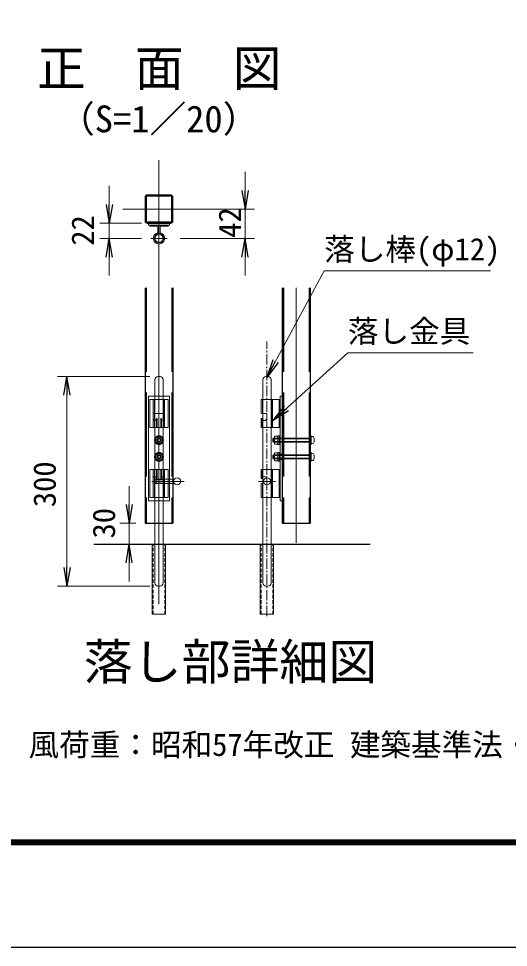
# Model space of a CAD drawing. Units: millimetres, scale not verified. Extents: x -10254 to -1854, y -2970 to 2970.
# Drawn here: x -6263 to -5212, y -2970 to -977 of the extents above; entities that cross this region are included whole.
import ezdxf
from ezdxf.enums import TextEntityAlignment as Align

# ---------------------------------------------------------------- set-up
doc = ezdxf.new("R2010")
doc.units = ezdxf.units.MM
doc.header["$LTSCALE"] = 30
for name, pattern in [('DASHED', [7.5, 6, -1.5]), ('USER1', [50.8, 31.75, -6.35, 6.35, -6.35]), ('USER2', [0.375, 0.25, -0.125]), ('USER3', [1.125, 0.75, -0.125, 0.125, -0.125])]:
    doc.linetypes.add(name, pattern=pattern)
for name, color, linetype, lineweight in [('0-1_D-TTL', 7, 'Continuous', 25), ('0-3_D-STR-TXT', 7, 'Continuous', 13), ('0-4_D-BMK', 2, 'USER1', 13), ('0-5_D-STR3', 3, 'Continuous', 13), ('0-6_0', 7, 'Continuous', 25), ('0-7_D-STR-DIM', 7, 'Continuous', 13), ('0-8_D-STR1', 1, 'Continuous', 25), ('0-C_D-STR4', 7, 'Continuous', 25)]:
    doc.layers.add(name, color=color, linetype=linetype, lineweight=lineweight)
doc.layers.add('0-2_D-TTL-TXT', color=7, linetype='Continuous')
doc.styles.add('ＭＳ ゴシック', font='')
doc.styles.get('ＭＳ ゴシック').set_extended_font_data('MS Gothic')

# ---------------------------------------------------------------- blocks, each defined once
blk = doc.blocks.new('_Open')
at = {"layer": '0-6_0'}
blk.add_line((-30, 5), (0, 0), dxfattribs=at)
blk.add_lwpolyline([(-30, -5), (0, 0), (-30, 0)], dxfattribs=at)

msp = doc.modelspace()

# ---------------------------------------------------------------- linework, layer by layer
at = {"layer": '0-1_D-TTL', "color": 2}
msp.add_lwpolyline([(-10253.53, 2970), (-1853.53, 2970), (-1853.53, -2970), (-10253.53, -2970)], close=True, dxfattribs=at)
at = {"layer": '0-1_D-TTL'}
for points in [[(-9983.53, 2750), (-2123.53, 2750), (-2123.53, -2750), (-9983.53, -2750)], [(-9981.03, 2747.5), (-2126.03, 2747.5), (-2126.03, -2747.5), (-9981.03, -2747.5)], [(-9978.53, 2745), (-2128.53, 2745), (-2128.53, -2745), (-9978.53, -2745)], [(-9976.03, 2742.5), (-2131.03, 2742.5), (-2131.03, -2742.5), (-9976.03, -2742.5)], [(-9973.53, 2740), (-2133.53, 2740), (-2133.53, -2740), (-9973.53, -2740)]]:
    msp.add_lwpolyline(points, close=True, dxfattribs=at)
at = {"layer": '0-3_D-STR-TXT'}
for points in [[(-5250, -1517.83), (-5607.18, -1517.83), (-5729.44, -1745.45)], [(-5287.44, -1693.81), (-5556.39, -1693.81), (-5716.29, -1839.01)]]:
    msp.add_lwpolyline(points, dxfattribs=at)
at = {"layer": '0-4_D-BMK'}
for p, q in [((-5961.69, -1280.78), (-5961.69, -2259.39)), ((-5884.23, -1385.6), (-6039.15, -1385.6)), ((-5961.69, -1466.28), (-5961.69, -1407.77)), ((-5979.52, -1448.45), (-5943.87, -1448.45)), ((-5667.07, -1554.52), (-5667.07, -2102.12)), ((-5961.69, -1780.64), (-5961.69, -2019.81)), ((-5907.95, -1969.89), (-5977.19, -1969.89)), ((-5748, -1969.89), (-5711.85, -1969.89))]:
    msp.add_line(p, q, dxfattribs=at)
at = {"layer": '0-4_D-BMK', "linetype": 'USER3'}
msp.add_line((-5729.92, -2259.39), (-5729.92, -1669.43), dxfattribs=at)
at = {"layer": '0-5_D-STR3'}
for p, q in [((-5984.19, -1415.6), (-5939.19, -1415.6)), ((-5984.19, -1420.1), (-5984.19, -1415.6)), ((-5984.19, -1420.1), (-5939.19, -1420.1)), ((-5981.45, -1422.5), (-5981.45, -1420.1)), ((-5981.19, -1422.5), (-5965.29, -1422.5)), ((-5975.94, -1422.5), (-5965.29, -1422.5)), ((-5964.09, -1435.6), (-5964.09, -1423.7)), ((-5961.69, -1435.6), (-5961.69, -1423.7)), ((-5959.29, -1435.6), (-5959.29, -1423.7)), ((-5958.09, -1422.5), (-5942.19, -1422.5)), ((-5942.19, -1422.5), (-5942.19, -1420.1)), ((-5939.19, -1420.1), (-5939.19, -1415.6)), ((-5970.69, -1751.64), (-5970.69, -2188.14)), ((-5963.94, -1744.89), (-5959.44, -1744.89)), ((-5952.69, -1751.64), (-5952.69, -2188.14)), ((-5738.92, -1751.64), (-5738.92, -2188.14)), ((-5727.67, -1744.89), (-5732.17, -1744.89)), ((-5720.92, -1751.64), (-5720.92, -2188.14)), ((-5984.19, -1786.89), (-5984.19, -2011.89)), ((-5984.19, -1786.89), (-5939.19, -1786.89)), ((-5939.19, -1786.89), (-5939.19, -2011.89)), ((-5701.57, -1786.89), (-5697.07, -1786.89)), ((-5697.07, -1786.89), (-5697.07, -2011.89)), ((-5981.19, -1794.39), (-5942.19, -1794.39)), ((-5981.19, -1794.39), (-5981.19, -1854.39)), ((-5973.84, -1794.39), (-5973.84, -1854.39)), ((-5971.44, -1794.39), (-5971.44, -1824.39)), ((-5951.94, -1794.39), (-5951.94, -1824.39)), ((-5949.54, -1794.39), (-5949.54, -1854.39)), ((-5942.19, -1794.39), (-5942.19, -1854.39)), ((-5742.07, -1824.39), (-5742.07, -1794.39)), ((-5742.07, -1794.39), (-5701.57, -1794.39)), ((-5739.67, -1824.39), (-5739.67, -1794.39)), ((-5720.17, -1854.39), (-5720.17, -1794.39)), ((-5717.77, -1854.39), (-5717.77, -1794.39)), ((-5703.97, -1854.39), (-5703.97, -1794.39)), ((-5701.57, -1854.39), (-5701.57, -1794.39)), ((-5949.54, -1824.39), (-5973.84, -1824.39)), ((-5971.44, -1824.39), (-5971.44, -1834.89)), ((-5951.94, -1834.89), (-5951.94, -1824.39)), ((-5742.07, -1824.39), (-5729.92, -1824.39)), ((-5729.92, -1834.89), (-5729.92, -1824.39)), ((-5971.44, -1839.22), (-5971.44, -1854.39)), ((-5966.94, -1834.89), (-5966.94, -1854.39)), ((-5966.94, -1834.89), (-5966.94, -1854.39)), ((-5966.94, -1834.99), (-5965.9, -1834.99)), ((-5965.9, -1834.99), (-5965.9, -1854.39)), ((-5957.48, -1834.99), (-5957.48, -1854.39)), ((-5956.44, -1834.99), (-5957.48, -1834.99)), ((-5956.44, -1834.89), (-5956.44, -1854.39)), ((-5951.94, -1839.22), (-5951.94, -1854.39)), ((-5742.07, -1834.89), (-5742.07, -1854.39)), ((-5742.07, -1834.89), (-5739.91, -1834.89)), ((-5739.91, -1834.89), (-5739.91, -1835.14)), ((-5739.91, -1838.3), (-5739.91, -1854.39)), ((-5981.19, -1854.39), (-5942.19, -1854.39)), ((-5742.07, -1854.39), (-5701.57, -1854.39)), ((-5706.37, -1872.77), (-5712.97, -1872.77)), ((-5706.37, -1890.77), (-5706.37, -1872.02)), ((-5703.97, -1872.02), (-5706.37, -1872.02)), ((-5706.37, -1890.02), (-5706.37, -1872.77)), ((-5703.97, -1890.77), (-5703.97, -1872.02)), ((-5703.97, -1890.77), (-5703.97, -1872.02)), ((-5701.57, -1872.02), (-5703.97, -1872.02)), ((-5701.57, -1890.77), (-5701.57, -1872.02)), ((-5637.07, -1890.77), (-5637.07, -1872.02)), ((-5634.67, -1872.02), (-5637.07, -1872.02)), ((-5634.67, -1890.77), (-5634.67, -1872.02)), ((-5634.67, -1873.52), (-5634.67, -1889.27)), ((-5633.32, -1873.52), (-5634.67, -1873.52)), ((-5717.17, -1878.39), (-5715.67, -1876.89)), ((-5717.17, -1884.39), (-5717.17, -1878.39)), ((-5634.67, -1878.39), (-5717.17, -1878.39)), ((-5634.67, -1884.39), (-5717.17, -1884.39)), ((-5717.17, -1884.39), (-5715.67, -1885.89)), ((-5715.67, -1885.89), (-5715.67, -1876.89)), ((-5634.67, -1876.89), (-5715.67, -1876.89)), ((-5634.67, -1885.89), (-5715.67, -1885.89)), ((-5713.87, -1887.89), (-5713.87, -1874.72)), ((-5712.97, -1877.08), (-5706.37, -1877.08)), ((-5712.97, -1885.7), (-5706.37, -1885.7)), ((-5706.37, -1890.02), (-5712.97, -1890.02)), ((-5703.97, -1890.77), (-5706.37, -1890.77)), ((-5701.57, -1890.77), (-5703.97, -1890.77)), ((-5634.67, -1890.77), (-5637.07, -1890.77)), ((-5633.32, -1889.27), (-5634.67, -1889.27)), ((-5628.82, -1878.02), (-5628.82, -1884.77)), ((-5717.17, -1914.39), (-5715.67, -1912.89)), ((-5715.67, -1921.89), (-5715.67, -1912.89)), ((-5634.67, -1912.89), (-5715.67, -1912.89)), ((-5713.87, -1923.89), (-5713.87, -1910.72)), ((-5706.37, -1908.77), (-5712.97, -1908.77)), ((-5712.97, -1913.08), (-5706.37, -1913.08)), ((-5706.37, -1926.77), (-5706.37, -1908.02)), ((-5703.97, -1908.02), (-5706.37, -1908.02)), ((-5706.37, -1926.02), (-5706.37, -1908.77)), ((-5703.97, -1926.77), (-5703.97, -1908.02)), ((-5703.97, -1926.77), (-5703.97, -1908.02)), ((-5701.57, -1908.02), (-5703.97, -1908.02)), ((-5701.57, -1926.77), (-5701.57, -1908.02)), ((-5701.57, -1911.77), (-5697.07, -1911.77)), ((-5637.07, -1926.77), (-5637.07, -1908.02)), ((-5634.67, -1908.02), (-5637.07, -1908.02)), ((-5634.67, -1926.77), (-5634.67, -1908.02)), ((-5634.67, -1909.52), (-5634.67, -1925.27)), ((-5633.32, -1909.52), (-5634.67, -1909.52)), ((-5717.17, -1920.39), (-5717.17, -1914.39)), ((-5634.67, -1914.39), (-5717.17, -1914.39)), ((-5634.67, -1920.39), (-5717.17, -1920.39)), ((-5717.17, -1920.39), (-5715.67, -1921.89)), ((-5634.67, -1921.89), (-5715.67, -1921.89)), ((-5712.97, -1921.7), (-5706.37, -1921.7)), ((-5706.37, -1926.02), (-5712.97, -1926.02)), ((-5703.97, -1926.77), (-5706.37, -1926.77)), ((-5701.57, -1926.77), (-5703.97, -1926.77)), ((-5701.57, -1923.02), (-5697.07, -1923.02)), ((-5634.67, -1926.77), (-5637.07, -1926.77)), ((-5633.32, -1925.27), (-5634.67, -1925.27)), ((-5628.82, -1914.02), (-5628.82, -1920.77)), ((-5942.19, -1944.39), (-5981.19, -1944.39)), ((-5981.19, -2004.39), (-5981.19, -1944.39)), ((-5973.84, -2004.39), (-5973.84, -1944.39)), ((-5971.44, -1959.56), (-5971.44, -1944.39)), ((-5966.94, -1963.89), (-5966.94, -1944.39)), ((-5965.9, -1963.79), (-5965.9, -1944.39)), ((-5957.48, -1963.79), (-5957.48, -1944.39)), ((-5956.44, -1963.89), (-5956.44, -1944.39)), ((-5956.44, -1963.89), (-5956.44, -1944.39)), ((-5951.94, -1959.56), (-5951.94, -1944.39)), ((-5949.54, -2004.39), (-5949.54, -1944.39)), ((-5942.19, -2004.39), (-5942.19, -1944.39)), ((-5742.07, -1944.39), (-5701.57, -1944.39)), ((-5742.07, -1963.89), (-5742.07, -1944.39)), ((-5739.91, -1960.48), (-5739.91, -1944.39)), ((-5720.17, -1944.39), (-5720.17, -2004.39)), ((-5717.77, -1944.39), (-5717.77, -2004.39)), ((-5703.97, -1944.39), (-5703.97, -2004.39)), ((-5701.57, -1944.39), (-5701.57, -2004.39)), ((-5971.44, -1963.89), (-5971.44, -1974.39)), ((-5928.69, -1965.39), (-5970.69, -1965.39)), ((-5952.69, -1966.29), (-5970.69, -1966.29)), ((-5967.69, -1965.39), (-5967.69, -1974.39)), ((-5966.94, -1963.79), (-5965.9, -1963.79)), ((-5956.44, -1963.79), (-5957.48, -1963.79)), ((-5952.69, -1966.29), (-5949.99, -1965.39)), ((-5951.94, -1974.39), (-5951.94, -1963.89)), ((-5742.07, -1963.89), (-5739.91, -1963.89)), ((-5739.91, -1963.89), (-5739.91, -1963.64)), ((-5729.92, -1963.89), (-5729.92, -1974.39)), ((-5973.84, -1974.39), (-5949.54, -1974.39)), ((-5971.44, -2004.39), (-5971.44, -1974.39)), ((-5952.69, -1973.49), (-5970.69, -1973.49)), ((-5928.69, -1974.39), (-5970.69, -1974.39)), ((-5952.69, -1973.49), (-5949.99, -1974.39)), ((-5951.94, -2004.39), (-5951.94, -1974.39)), ((-5742.07, -1974.39), (-5742.07, -2004.39)), ((-5742.07, -1974.39), (-5738.92, -1974.39)), ((-5739.67, -1974.39), (-5739.67, -2004.39)), ((-5984.19, -2011.89), (-5939.19, -2011.89)), ((-5942.19, -2004.39), (-5981.19, -2004.39)), ((-5742.07, -2004.39), (-5701.57, -2004.39)), ((-5963.94, -2194.89), (-5959.44, -2194.89)), ((-5727.67, -2194.89), (-5732.17, -2194.89))]:
    msp.add_line(p, q, dxfattribs=at)
at = {"layer": '0-5_D-STR3', "linetype": 'USER2'}
for p, q in [((-5974.22, -2254.89), (-5974.22, -2104.89)), ((-5949.17, -2254.89), (-5949.17, -2104.89)), ((-5742.45, -2254.89), (-5742.45, -2104.89)), ((-5717.4, -2254.89), (-5717.4, -2104.89))]:
    msp.add_line(p, q, dxfattribs=at)
at = {"layer": '0-5_D-STR3'}
for points in [[(-5701.57, -1786.89), (-5701.57, -2011.89), (-5697.07, -2011.89)], [(-5947.37, -2254.89), (-5976.02, -2254.89), (-5976.02, -2104.89)], [(-5947.37, -2254.89), (-5947.37, -2104.89), (-5976.02, -2104.89)], [(-5715.6, -2254.89), (-5744.25, -2254.89), (-5744.25, -2104.89)], [(-5715.6, -2254.89), (-5715.6, -2104.89), (-5744.25, -2104.89)]]:
    msp.add_lwpolyline(points, dxfattribs=at)
at = {"layer": '0-5_D-STR3', "linetype": 'DASHED'}
for points in [[(-5961.69, -1872.77), (-5969.16, -1877.08), (-5969.16, -1885.7), (-5961.69, -1890.02), (-5954.22, -1885.7), (-5954.22, -1877.08)], [(-5961.69, -1908.77), (-5969.16, -1913.08), (-5969.16, -1921.7), (-5961.69, -1926.02), (-5954.22, -1921.7), (-5954.22, -1913.08)]]:
    msp.add_lwpolyline(points, close=True, dxfattribs=at)
at = {"layer": '0-5_D-STR3'}
for centre, radius in [((-5961.69, -1448.45), 9), ((-5922.69, -1969.89), 7.5), ((-5729.92, -1969.89), 7.5)]:
    msp.add_circle(centre, radius, dxfattribs=at)
at = {"layer": '0-5_D-STR3', "linetype": 'DASHED'}
for centre, radius in [((-5961.69, -1881.39), 9.38), ((-5961.69, -1881.39), 7.47), ((-5961.69, -1881.39), 4.5), ((-5961.69, -1881.39), 3.6), ((-5961.69, -1917.39), 9.38), ((-5961.69, -1917.39), 7.47), ((-5961.69, -1917.39), 4.5), ((-5961.69, -1917.39), 3.6)]:
    msp.add_circle(centre, radius, dxfattribs=at)
at = {"layer": '0-5_D-STR3'}
for centre, radius, start, end in [((-5965.29, -1423.7), 3.6, 0, 90), ((-5965.29, -1423.7), 1.2, 0, 90), ((-5958.09, -1423.7), 3.6, 90, 180), ((-5958.09, -1423.7), 1.2, 90, 180), ((-5961.69, -1448.45), 12.15, 105.64421, 74.35579), ((-5961.69, -1448.45), 9.75, 105.64421, 74.35579), ((-5965.29, -1435.6), 1.2, 285.64421, 0), ((-5965.29, -1435.6), 3.6, 285.64421, 0), ((-5958.09, -1435.6), 3.6, 180, 254.35579), ((-5958.09, -1435.6), 1.2, 180, 254.35579), ((-5963.94, -1751.64), 6.75, 90, 180), ((-5959.44, -1751.64), 6.75, 0, 90), ((-5732.17, -1751.64), 6.75, 90, 180), ((-5727.67, -1751.64), 6.75, 0, 90), ((-5736, -1833.08), 6.34, 196.56618, 343.43382), ((-5735.51, -1835.01), 4.4, 178.39007, 262.24067), ((-5710.86, -1874.92), 3.02, 134.39087, 225.60913), ((-5633.32, -1878.02), 4.5, 0, 90), ((-5703.09, -1881.39), 10.78, 156.42363, 203.57637), ((-5710.84, -1887.86), 3.03, 134.68187, 225.31813), ((-5633.32, -1884.77), 4.5, 270, 0), ((-5710.86, -1910.92), 3.02, 134.39087, 225.60913), ((-5703.09, -1917.39), 10.78, 156.42363, 203.57637), ((-5633.32, -1914.02), 4.5, 0, 90), ((-5710.84, -1923.86), 3.03, 134.68187, 225.31813), ((-5633.32, -1920.77), 4.5, 270, 0), ((-5736, -1965.7), 6.34, 31.15279, 163.43382), ((-5735.51, -1963.77), 4.4, 97.75933, 181.60993), ((-5963.94, -2188.14), 6.75, 180, 270), ((-5959.44, -2188.14), 6.75, 270, 0), ((-5732.17, -2188.14), 6.75, 180, 270), ((-5727.67, -2188.14), 6.75, 270, 0)]:
    msp.add_arc(centre, radius, start, end, dxfattribs=at)
for centre, major_axis, ratio, start_param, end_param in [((-5970.39, -1834.93), (0, -4.5), 0.766727, 4.7027468, 7.8636238), ((-5968.67, -1834.93), (0, -4.5), 0.615242, 4.7027468, 6.0032469), ((-5952.99, -1834.93), (0, -4.5), 0.766727, 4.7027468, 7.8636238), ((-5954.71, -1834.93), (0, -4.5), 0.615242, 0.2799384, 1.5804385), ((-5970.39, -1963.85), (0, 4.5), 0.766727, 4.7027468, 7.8636238), ((-5968.67, -1963.85), (0, 4.5), 0.615242, 0.2799384, 1.5804385), ((-5952.99, -1963.85), (0, 4.5), 0.766727, 4.7027468, 7.8636238), ((-5954.71, -1963.85), (0, 4.5), 0.615242, 4.7027468, 6.0032469)]:
    msp.add_ellipse(centre, major_axis=major_axis, ratio=ratio, start_param=start_param, end_param=end_param, dxfattribs=at)
at = {"layer": '0-7_D-STR-DIM'}
for p, q in [((-5776.87, -1345.6), (-5776.87, -1305.6)), ((-6068.48, -1375.6), (-6068.48, -1335.6)), ((-5911.69, -1385.6), (-5756.87, -1385.6)), ((-5776.87, -1448.45), (-5776.87, -1385.6)), ((-5999.52, -1415.6), (-6088.48, -1415.6)), ((-6068.48, -1448.45), (-6068.48, -1415.6)), ((-5999.52, -1448.45), (-6088.48, -1448.45)), ((-5916.37, -1448.45), (-5756.87, -1448.45)), ((-6068.48, -1488.45), (-6068.48, -1528.45)), ((-5776.87, -1488.45), (-5776.87, -1528.45)), ((-5981.69, -1744.89), (-6179.21, -1744.89)), ((-6159.21, -1784.89), (-6159.21, -2154.89)), ((-6025.78, -2019.89), (-6025.78, -1979.89)), ((-6011.69, -2059.89), (-6045.78, -2059.89)), ((-6025.78, -2059.89), (-6025.78, -2104.89)), ((-6011.69, -2104.89), (-6045.78, -2104.89)), ((-6025.78, -2144.89), (-6025.78, -2184.89)), ((-5981.69, -2194.89), (-6179.21, -2194.89))]:
    msp.add_line(p, q, dxfattribs=at)
at = {"layer": '0-8_D-STR1'}
for p, q in [((-5991.69, -1360.4), (-5991.69, -1410.8)), ((-5989.29, -1360.4), (-5989.29, -1410.8)), ((-5936.49, -1355.6), (-5986.89, -1355.6)), ((-5936.49, -1358), (-5986.89, -1358)), ((-5934.09, -1410.8), (-5934.09, -1360.4)), ((-5931.69, -1410.8), (-5931.69, -1360.4)), ((-5986.89, -1413.2), (-5936.49, -1413.2)), ((-5986.89, -1415.6), (-5936.49, -1415.6)), ((-5991.69, -1554.52), (-5991.69, -2059.89)), ((-5931.69, -1554.52), (-5931.69, -2059.89)), ((-5697.07, -1554.52), (-5697.07, -2059.89)), ((-5637.07, -1554.52), (-5637.07, -2059.89)), ((-5991.69, -2059.89), (-5931.69, -2059.89)), ((-5697.07, -2059.89), (-5637.07, -2059.89))]:
    msp.add_line(p, q, dxfattribs=at)
at = {"layer": '0-8_D-STR1', "linetype": 'DASHED'}
for p, q in [((-5989.29, -1554.52), (-5989.29, -2059.89)), ((-5934.09, -1554.52), (-5934.09, -2059.89)), ((-5694.67, -1554.52), (-5694.67, -2059.89)), ((-5639.47, -1554.52), (-5639.47, -2059.89))]:
    msp.add_line(p, q, dxfattribs=at)
at = {"layer": '0-8_D-STR1'}
for centre, radius, start, end in [((-5986.89, -1360.4), 4.8, 90, 180), ((-5986.89, -1360.4), 2.4, 90, 180), ((-5936.49, -1360.4), 4.8, 0, 90), ((-5936.49, -1360.4), 2.4, 0, 90), ((-5986.89, -1410.8), 4.8, 180, 270), ((-5986.89, -1410.8), 2.4, 180, 270), ((-5936.49, -1410.8), 4.8, 270, 0), ((-5936.49, -1410.8), 2.4, 270, 0)]:
    msp.add_arc(centre, radius, start, end, dxfattribs=at)
at = {"layer": '0-C_D-STR4'}
msp.add_line((-6101.51, -2104.89), (-5508.43, -2104.89), dxfattribs=at)

# ---------------------------------------------------------------- block references
at = {"layer": '0-3_D-STR-TXT', "xscale": 1.333333, "yscale": 1.333333}
for p, rotation in [((-5730.39, -1747.21), 241.75846), ((-5717.77, -1840.35), 222.24226)]:
    msp.add_blockref('_Open', p, dxfattribs=dict(at, rotation=rotation))
at = {"layer": '0-7_D-STR-DIM', "xscale": 1.333333, "yscale": 1.333333}
for p, rotation in [((-5776.87, -1385.6), 270), ((-6068.48, -1415.6), 270), ((-6068.48, -1448.45), 90), ((-5776.87, -1448.45), 90), ((-6159.21, -1744.89), 90), ((-6025.78, -2059.89), 270), ((-6025.78, -2104.89), 90), ((-6159.21, -2194.89), 270)]:
    msp.add_blockref('_Open', p, dxfattribs=dict(at, rotation=rotation))

# ---------------------------------------------------------------- texts
at = {"layer": '0-2_D-TTL-TXT', "style": 'ＭＳ ゴシック'}
for s, height, p in [('落し部詳細図', 76.98, (-6123.22, -2418.55)), ('（設計条件）風荷重：昭和57年改正 建築基準法・同施行令に基づく風圧力に準拠。', 48.17, (-6635.98, -2573.6))]:
    msp.add_text(s, height=height, dxfattribs=at).set_placement(p, align=Align.BOTTOM_LEFT)
at = {"layer": '0-3_D-STR-TXT', "style": 'ＭＳ ゴシック'}
for s, height, p in [('正\u3000面\u3000図', 76.98, (-6223.64, -1145.02)), ('（S=1／20）', 57.62, (-6178.16, -1238.22)), ('落し棒(φ12)', 48.17, (-5607, -1510.28)), ('落し金具', 48.17, (-5556.21, -1686.25)), ('（設計条件）風荷重：昭和57年改正 建築基準法・同施行令に基づく風圧力に準拠。', 48.17, (-6635.98, -2573.6))]:
    msp.add_text(s, height=height, dxfattribs=at).set_placement(p, align=Align.BOTTOM_LEFT)
at = {"layer": '0-7_D-STR-DIM', "style": 'ＭＳ ゴシック'}
for s, p in [('42', (-5771.2, -1447.38)), ('22', (-6086.99, -1464.25)), ('300', (-6168.81, -2025.31)), ('30', (-6041.53, -2092.48))]:
    msp.add_text(s, height=48.17, rotation=90, dxfattribs=at).set_placement(p, align=Align.BOTTOM_LEFT)

doc.saveas('drawing.dxf')
